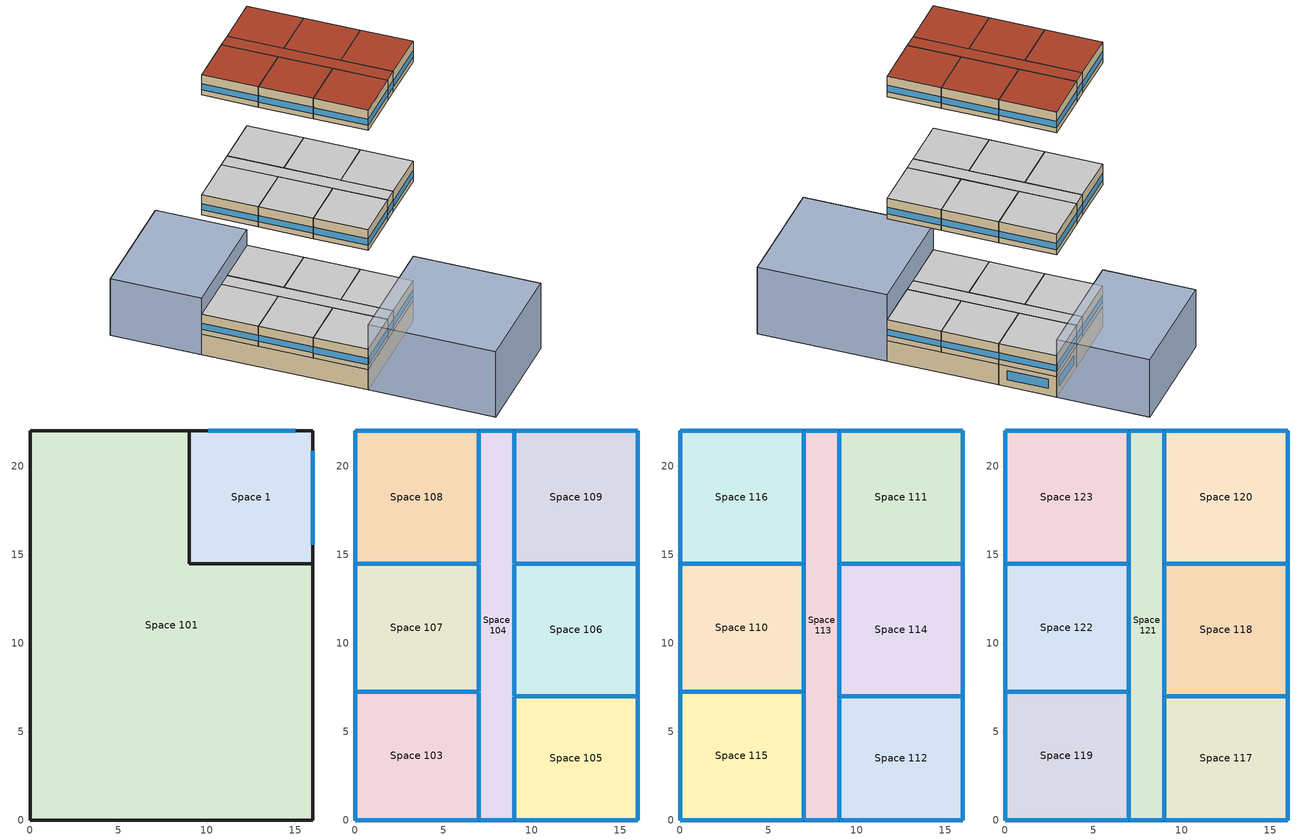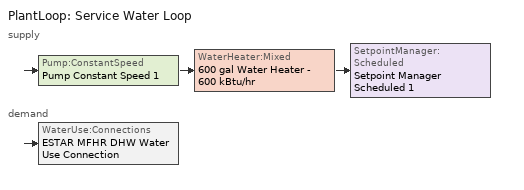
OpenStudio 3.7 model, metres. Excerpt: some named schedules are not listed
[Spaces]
Space 101
 floor ground: 9,22 9,14.5 16,14.5 16,0 0,0 0,22 z0
 wall outside: 16,0 16,14.5 9,14.5 9,22 0,22 0,0 16,0 z0:3.05
 roof outside: 16,0 16,14.5 9,14.5 9,22 0,22 0,0 z3.05
Space 1
 floor ground: 16,22 16,14.5 9,14.5 9,22 z0
 wall outside: 16,22 9,22 9,14.5 16,14.5 16,22 z0:3.05
 window: 16,15.57 16,20.89 z1.02:2.37; 15.01,22 10.09,22 z1.02:2.33
 roof outside: 16,14.5 16,22 9,22 9,14.5 z3.05
Space 103
 floor ground: 7,7.25 7,0 0,0 0,7.25 z3.05
 wall outside: 0,7.25 0,0 7,0 z3.05:6.1
 wall to Space 104: 7,0 7,7.25 z3.05:6.1
 wall to Space 107: 7,7.25 0,7.25 z3.05:6.1
 window inside: 7,0.03 7,7.22 / 6.97,7.25 0.03,7.25 z3.81:4.73
 window: 0.03,0 6.97,0 / 0,7.22 0,0.03 z3.81:4.73
 ceiling adiabatic: 7,0 7,7.25 0,7.25 0,0 z6.1
Space 104
 floor ground: 9,22 9,0 7,0 7,22 z3.05
 wall outside: 9,22 7,22 / 7,0 9,0 z3.05:6.1
 wall to Space 109: 9,14.5 9,22 z3.05:6.1
 wall to Space 106: 9,7 9,14.5 z3.05:6.1
 wall to Space 105: 9,0 9,7 z3.05:6.1
 wall to Space 107: 7,14.5 7,7.25 z3.05:6.1
 wall to Space 108: 7,22 7,14.5 z3.05:6.1
 window inside: 7,21.97 7,14.53 / 9,14.53 9,21.97 / 9,7.03 9,14.47 / 9,0.03 9,6.97 / 7,14.47 7,7.28 z3.81:4.73
 window: 8.97,22 7.03,22 / 7.03,0 8.97,0 z3.81:4.75
 ceiling adiabatic: 9,0 9,22 7,22 7,0 z6.1
Space 105
 floor ground: 9,7 16,7 16,0 9,0 z3.05
 wall outside: 9,0 16,0 16,7 z3.05:6.1
 wall to Space 106: 16,7 9,7 z3.05:6.1
 window: 16,0.03 16,6.97 / 9.03,0 15.97,0 z3.81:4.73
 window inside: 15.97,7 9.03,7 z3.81:4.73
 ceiling adiabatic: 16,0 16,7 9,7 9,0 z6.1
Space 106
 floor ground: 16,14.5 16,7 9,7 9,14.5 z3.05
 wall outside: 16,7 16,14.5 z3.05:6.1
 wall to Space 109: 16,14.5 9,14.5 z3.05:6.1
 window: 16,7.03 16,14.47 z3.81:4.73
 window inside: 15.97,14.5 9.03,14.5 z3.81:4.73
 ceiling adiabatic: 16,7 16,14.5 9,14.5 9,7 z6.1
Space 107
 floor ground: 7,14.5 7,7.25 0,7.25 0,14.5 z3.05
 wall outside: 0,14.5 0,7.25 z3.05:6.1
 wall to Space 108: 7,14.5 0,14.5 z3.05:6.1
 window: 0,14.47 0,7.28 z3.81:4.73
 window inside: 6.97,14.5 0.03,14.5 z3.81:4.73
 ceiling adiabatic: 7,7.25 7,14.5 0,14.5 0,7.25 z6.1
Space 108
 floor ground: 7,22 7,14.5 0,14.5 0,22 z3.05
 wall outside: 7,22 0,22 0,14.5 z3.05:6.1
 window: 0,21.97 0,14.53 / 6.97,22 0.03,22 z3.81:4.73
 ceiling adiabatic: 7,14.5 7,22 0,22 0,14.5 z6.1
Space 109
 floor ground: 16,22 16,14.5 9,14.5 9,22 z3.05
 wall outside: 16,14.5 16,22 9,22 z3.05:6.1
 window: 16,14.53 16,21.97 / 15.97,22 9.03,22 z3.81:4.73
 ceiling adiabatic: 16,14.5 16,22 9,22 9,14.5 z6.1
Space 110
 floor adiabatic: 7,14.5 7,7.25 0,7.25 0,14.5 z21.05
 wall outside: 0,14.5 0,7.25 7,7.25 7,14.5 0,14.5 z21.05:24.1
 window: 0.03,7.25 6.97,7.25 / 7,7.28 7,14.47 / 0,14.47 0,7.28 / 6.97,14.5 0.03,14.5 z21.81:22.73
 ceiling adiabatic: 7,7.25 7,14.5 0,14.5 0,7.25 z24.1
Space 111
 floor adiabatic: 16,22 16,14.5 9,14.5 9,22 z21.05
 wall outside: 9,22 9,14.5 16,14.5 16,22 9,22 z21.05:24.1
 window: 16,14.53 16,21.97 / 9,21.97 9,14.53 / 15.97,22 9.03,22 / 9.03,14.5 15.97,14.5 z21.81:22.73
 ceiling adiabatic: 16,14.5 16,22 9,22 9,14.5 z24.1
Space 112
 floor adiabatic: 9,7 16,7 16,0 9,0 z21.05
 wall outside: 16,0 16,7 9,7 9,0 16,0 z21.05:24.1
 window: 16,0.03 16,6.97 / 15.97,7 9.03,7 / 9.03,0 15.97,0 / 9,6.97 9,0.03 z21.81:22.73
 ceiling adiabatic: 16,0 16,7 9,7 9,0 z24.1
Space 113
 floor adiabatic: 9,22 9,0 7,0 7,22 z21.05
 wall outside: 9,22 7,22 7,14.5 7,7.25 7,0 9,0 9,7 9,14.5 9,22 z21.05:24.1
 window: 7,21.97 7,14.53 / 9,14.53 9,21.97 / 9,7.03 9,14.47 / 9,0.03 9,6.97 / 7,7.22 7,0.03 / 7,14.47 7,7.28 z21.81:22.73; 8.97,22 7.03,22 / 7.03,0 8.97,0 z21.81:22.75
 ceiling adiabatic: 9,0 9,22 7,22 7,0 z24.1
Space 114
 floor adiabatic: 16,14.5 16,7 9,7 9,14.5 z21.05
 wall outside: 16,7 16,14.5 9,14.5 9,7 16,7 z21.05:24.1
 window: 9,14.47 9,7.03 / 16,7.03 16,14.47 / 9.03,7 15.97,7 / 15.97,14.5 9.03,14.5 z21.81:22.73
 ceiling adiabatic: 16,7 16,14.5 9,14.5 9,7 z24.1
Space 115
 floor adiabatic: 7,7.25 7,0 0,0 0,7.25 z21.05
 wall outside: 7,0 7,7.25 0,7.25 0,0 7,0 z21.05:24.1
 window: 7,0.03 7,7.22 / 0.03,0 6.97,0 / 0,7.22 0,0.03 / 6.97,7.25 0.03,7.25 z21.81:22.73
 ceiling adiabatic: 7,0 7,7.25 0,7.25 0,0 z24.1
Space 116
 floor adiabatic: 7,22 7,14.5 0,14.5 0,22 z21.05
 wall outside: 0,22 0,14.5 7,14.5 7,22 0,22 z21.05:24.1
 window: 0,21.97 0,14.53 / 6.97,22 0.03,22 / 0.03,14.5 6.97,14.5 / 7,14.53 7,21.97 z21.81:22.73
 ceiling adiabatic: 7,14.5 7,22 0,22 0,14.5 z24.1
Space 117
 floor adiabatic: 16,7 16,0 9,0 9,7 z39.1
 wall outside: 16,0 16,7 9,7 9,0 16,0 z39.1:42.14
 window: 16,0.03 16,6.97 / 15.97,7 9.03,7 / 9.03,0 15.97,0 / 9,6.97 9,0.03 z39.86:40.78
 roof outside: 16,0 16,7 9,7 9,0 z42.14
Space 118
 floor adiabatic: 16,14.5 16,7 9,7 9,14.5 z39.1
 wall outside: 16,7 16,14.5 9,14.5 9,7 16,7 z39.1:42.14
 window: 9,14.47 9,7.03 / 16,7.03 16,14.47 / 9.03,7 15.97,7 / 15.97,14.5 9.03,14.5 z39.86:40.78
 roof outside: 16,7 16,14.5 9,14.5 9,7 z42.14
Space 119
 floor adiabatic: 7,7.25 7,0 0,0 0,7.25 z39.1
 wall outside: 7,0 7,7.25 0,7.25 0,0 7,0 z39.1:42.14
 window: 7,0.03 7,7.22 / 0.03,0 6.97,0 / 0,7.22 0,0.03 / 6.97,7.25 0.03,7.25 z39.86:40.78
 roof outside: 7,0 7,7.25 0,7.25 0,0 z42.14
Space 120
 floor adiabatic: 16,22 16,14.5 9,14.5 9,22 z39.1
 wall outside: 9,22 9,14.5 16,14.5 16,22 9,22 z39.1:42.14
 window: 16,14.53 16,21.97 / 9,21.97 9,14.53 / 15.97,22 9.03,22 / 9.03,14.5 15.97,14.5 z39.86:40.78
 roof outside: 16,14.5 16,22 9,22 9,14.5 z42.14
Space 121
 floor adiabatic: 9,22 9,0 7,0 7,22 z39.1
 wall outside: 9,22 7,22 7,14.5 7,7.25 7,0 9,0 9,7 9,14.5 9,22 z39.1:42.14
 window: 7,21.97 7,14.53 / 9,14.53 9,21.97 / 9,7.03 9,14.47 / 9,0.03 9,6.97 / 7,7.22 7,0.03 / 7,14.47 7,7.28 z39.86:40.78; 8.97,22 7.03,22 / 7.03,0 8.97,0 z39.86:40.79
 roof outside: 9,0 9,22 7,22 7,0 z42.14
Space 122
 floor adiabatic: 7,14.5 7,7.25 0,7.25 0,14.5 z39.1
 wall outside: 0,14.5 0,7.25 7,7.25 7,14.5 0,14.5 z39.1:42.14
 window: 0.03,7.25 6.97,7.25 / 7,7.28 7,14.47 / 0,14.47 0,7.28 / 6.97,14.5 0.03,14.5 z39.86:40.78
 roof outside: 7,7.25 7,14.5 0,14.5 0,7.25 z42.14
Space 123
 floor adiabatic: 7,22 7,14.5 0,14.5 0,22 z39.1
 wall outside: 0,22 0,14.5 7,14.5 7,22 0,22 z39.1:42.14
 window: 0,21.97 0,14.53 / 6.97,22 0.03,22 / 0.03,14.5 6.97,14.5 / 7,14.53 7,21.97 z39.86:40.78
 roof outside: 7,14.5 7,22 0,22 0,14.5 z42.14
shading: 16,0 0,0 / 0,0 0,-16.87 / 0,-16.87 16,-16.87 / 16,-16.87 16,0 z0:9.8; 16,22 16,34.1 / 16,34.1 0,34.1 / 0,34.1 0,22 / 0,22 16,22 z0:8.48; 16,0 16,-16.87 0,-16.87 0,0 z0; 16,-16.87 16,0 0,0 0,-16.87 z9.8; 16,34.1 16,22 0,22 0,34.1 z0; 16,22 16,34.1 0,34.1 0,22 z8.48
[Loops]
PlantLoop 'Service Water Loop'
 supply: Pump:ConstantSpeed 'Pump Constant Speed 1' > WaterHeater:Mixed '600 gal Water Heater - 600 kBtu/hr' > SetpointManager:Scheduled 'Setpoint Manager Scheduled 1'
 demand: WaterUse:Connections 'ESTAR MFHR DHW Water Use Connection'
[ClimateZones]
Climate Zone Institution Name 1=ASHRAE; Climate Zone Document Name 1=ANSI/ASHRAE Standard 169; Climate Zone Document Year 1=2006; Climate Zone Value 1=6A; Climate Zone Institution Name 2=CEC; Climate Zone Document Name 2=California Climate Zone Descriptions; Climate Zone Document Year 2=1995; Climate Zone Value 2=6
[Building]
Building 1
[Site]
Montreal Int'l: Latitude {deg}=45.47; Longitude {deg}=-73.75; Time Zone {hr}=-5; Elevation {m}=36
[SizingPeriod:DesignDay] Barometric Pressure {Pa}=100893; Rain Indicator=No; Snow Indicator=No; Day of Month=21; Daylight Saving Time Indicator=No; Dry-Bulb Temperature Range Modifier Type=DefaultMultipliers
Name | Maximum Dry-Bulb Temperature {C} | Daily Dry-Bulb Temperature Range {deltaC} | Wind Speed {m/s} | Wind Direction {deg} | Sky Clearness | Month | Day Type | Humidity Condition Type | Wetbulb or DewPoint at Maximum Dry-Bulb {C} | Solar Model Indicator | ASHRAE Clear Sky Optical Depth for Beam Irradiance | ASHRAE Clear Sky Optical Depth for Diffuse Irradiance
Montreal Int'l Ann Htg 99.6% Condns DB | -23.7 | 0 | 3.9 | 260 | 0 | 1 | WinterDesignDay | Wetbulb | -23.7 | ASHRAEClearSky
Montreal Int'l Ann Hum_n 99.6% Condns DP=>MCDB | -23 | 0 | 3.9 | 260 | 0 | 1 | WinterDesignDay | Dewpoint | -30.5 | ASHRAEClearSky
Montreal Int'l Ann Htg Wind 99.6% Condns WS=>MCDB | -5.3 | 0 | 12.9 | 260 | 0 | 1 | WinterDesignDay | Wetbulb | -5.3 | ASHRAEClearSky
Montreal Int'l Ann Clg .4% Condns DB=>MWB | 30 | 9.3 | 4.9 | 220 |  | 7 | SummerDesignDay | Wetbulb | 22.1 | ASHRAETau | 0.465 | 1.966
[Material] Thermal Absorptance=0.9
Name | Roughness | Thickness {m} | Conductivity {W/m-K} | Density {kg/m3} | Specific Heat {J/kg-K} | Solar Absorptance | Visible Absorptance
G05 25mm wood 1 | MediumSmooth | 0.0254 | 0.15 | 608 | 1630 | 0.5 | 0.5
4 in. Normalweight Concrete Floor 2 | MediumRough | 0.1016 | 2.31 | 2322 | 832 | 0.7 | 0.7
Generic Brick | MediumRough | 0.1 | 0.9 | 1920 | 790 | 0.65 | 0.65
Generic LW Concrete | MediumRough | 0.1 | 0.53 | 1280 | 840 | 0.8 | 0.8
Generic Wall Air Gap | Smooth | 0.1 | 0.667 | 1.28 | 1000 | 0.7 | 0.7
Generic Gypsum Board | MediumSmooth | 0.0127 | 0.16 | 800 | 1090 | 0.5 | 0.5
Roof Membrane 1 | VeryRough | 0.0095 | 0.16 | 1121.29 | 1460 | 0.7 | 0.7
Metal Roof Surface 2; F08 Metal surface 1 | Smooth | 0.0008 | 45.28 | 7824 | 500 | 0.7 | 0.7
100mm Normalweight concrete floor | MediumRough | 0.1016 | 2.31045 | 2322 | 832.557 | 0.7 | 0.7
G01 13mm gypsum board | Smooth | 0.0127 | 0.160031 | 800.001 | 1090.73 | 0.7 | 0.5
Generic HW Concrete | MediumRough | 0.2 | 1.95 | 2240 | 900 | 0.8 | 0.8
Generic Ceiling Air Gap | Smooth | 0.1 | 0.556 | 1.28 | 1000 | 0.7 | 0.7
Generic Acoustic Tile | MediumSmooth | 0.02 | 0.06 | 368 | 590 | 0.2 | 0.2
[Material:NoMass] Roughness=Smooth; Thermal Absorptance=0.9; Solar Absorptance=0.7
Name | Thermal Resistance {m2-K/W} | Visible Absorptance
Typical Carpet Pad 4; CP02 CARPET PAD 1 | 0.21648 | 0.8
Typical Insulation R1.76 GBC | 1.76 | 0.7
Typical Insulation R-1.2 Pre1980roof | 2.73841 | 0.7
Typical Insulation U=0.459 | 2.17 | 0.7
Typical Insulation R1.5 ground Pre1980 | 1.5 | 0.7
Typical Insulation R-2.17 1 | 0.381975 | 0.7
[DefaultConstructionSet]
Zone Pre1980 6A: Default Exterior Surface Constructions=Default Surface Constructions 1696; Default Interior Surface Constructions=Default Surface Constructions 1697; Default Ground Contact Surface Constructions=Default Surface Constructions 1698; Default Exterior SubSurface Constructions=Default Sub Surface Constructions 1122; Default Interior SubSurface Constructions=Default Sub Surface Constructions 1123; Interior Partition Construction=Typical Interior Partition 4; Adiabatic Surface Construction=Generic Interior Floor
[Construction]
Typical Interior Partition 4; Typical Interior Door 4: G05 25mm wood 1
Typical Insulated Exterior Mass Floor 1: 4 in. Normalweight Concrete Floor 2, Typical Carpet Pad 4
Generic Exterior Wall pre1980 6A: Generic Brick, Generic LW Concrete, Typical Insulation R1.76 GBC, Generic Wall Air Gap, Generic Gypsum Board
Typical IEAD Roof pre1980: Roof Membrane 1, Typical Insulation R-1.2 Pre1980roof, Metal Roof Surface 2
Typical Interior Floor: 100mm Normalweight concrete floor, CP02 CARPET PAD 1
Typical Interior Wall: G01 13mm gypsum board, G01 13mm gypsum board
Typical Interior Ceiling: CP02 CARPET PAD 1, 100mm Normalweight concrete floor
Generic Ground Slab 6A 19802010: Typical Insulation U=0.459, Generic HW Concrete
Generic Ground Slab 6A pre1980: Typical Insulation R1.5 ground Pre1980, Generic HW Concrete
Customized Fenestration: u=3.36: Fenestration U=3.32 0.66 1
Typical Insulated Metal Door 2: F08 Metal surface 1, Typical Insulation R-2.17 1
U 0.88 SHGC 0.16 Sgl Ref-A-L Clr 6mm 1: REF A CLEAR LO 6MM 1
Typical Overhead Door 1: Typical Insulation R-2.17 1
Typical Interior Window: Clear 3mm 1
Generic Interior Ceiling: Generic LW Concrete, Generic Ceiling Air Gap, Generic Acoustic Tile
Generic Interior Floor: Generic Acoustic Tile, Generic Ceiling Air Gap, Generic LW Concrete
[WindowMaterial:SimpleGlazingSystem]
Fenestration U=3.32 0.66 1: U-Factor {W/m2-K}=3.32; Solar Heat Gain Coefficient=0.66; Visible Transmittance=0.21
[WindowMaterial:Glazing] Optical Data Type=SpectralAverage; Infrared Transmittance at Normal Incidence=0; Front Side Infrared Hemispherical Emissivity=0.84; Conductivity {W/m-K}=0.9; Dirt Correction Factor for Solar and Visible Transmittance=1; Solar Diffusing=No
Name | Thickness {m} | Solar Transmittance at Normal Incidence | Front Side Solar Reflectance at Normal Incidence | Back Side Solar Reflectance at Normal Incidence | Visible Transmittance at Normal Incidence | Front Side Visible Reflectance at Normal Incidence | Back Side Visible Reflectance at Normal Incidence | Back Side Infrared Hemispherical Emissivity
REF A CLEAR LO 6MM 1 | 0.006 | 0.066 | 0.341 | 0.493 | 0.08 | 0.41 | 0.37 | 0.4
Clear 3mm 1 | 0.003 | 0.837 | 0.075 | 0.075 | 0.898 | 0.081 | 0.081 | 0.84
[DefaultSurfaceConstructions]
Name | Floor Construction | Wall Construction | Roof Ceiling Construction
Default Surface Constructions 1696 | Typical Insulated Exterior Mass Floor 1 | Generic Exterior Wall pre1980 6A | Typical IEAD Roof pre1980
Default Surface Constructions 1697 | Typical Interior Floor | Typical Interior Wall | Typical Interior Ceiling
Default Surface Constructions 1698 | Generic Ground Slab 6A 19802010 | Generic Ground Slab 6A pre1980 | Generic Interior Ceiling
[DefaultSubSurfaceConstructions]
Name | Fixed Window Construction | Operable Window Construction | Door Construction | Glass Door Construction | Overhead Door Construction | Tubular Daylight Dome Construction | Tubular Daylight Diffuser Construction
Default Sub Surface Constructions 1122 | Customized Fenestration: u=3.36 | Customized Fenestration: u=3.36 | Typical Insulated Metal Door 2 | U 0.88 SHGC 0.16 Sgl Ref-A-L Clr 6mm 1 | Typical Overhead Door 1 | Typical Interior Window | Typical Interior Window
Default Sub Surface Constructions 1123 | Typical Interior Window | Typical Interior Window | Typical Interior Door 4
[People:Definition]
MidriseApartment Apartment People Definition: Number of People Calculation Method=People/Area; People per Space Floor Area {person/m2}=0.0283091; Fraction Radiant=0.3
[ElectricEquipment:Definition]
MidriseApartment Apartment Elec Equip Definition: Design Level Calculation Method=Watts/Area; Watts per Space Floor Area {W/m2}=8.15; Fraction Latent=0; Fraction Radiant=0.5; Fraction Lost=0
[ThermostatSetpoint:DualSetpoint] Heating Setpoint Temperature Schedule=NECB-G-Thermostat Setpoint-Heating; Cooling Setpoint Temperature Schedule=NECB-G-Thermostat Setpoint-Cooling 1
Thermostat Setpoint Dual Setpoint 1; Thermostat Setpoint Dual Setpoint 2; Thermostat Setpoint Dual Setpoint 3; Thermostat Setpoint Dual Setpoint 4; Thermostat Setpoint Dual Setpoint 5; Thermostat Setpoint Dual Setpoint 6; Thermostat Setpoint Dual Setpoint 7; Thermostat Setpoint Dual Setpoint 8; Thermostat Setpoint Dual Setpoint 9; Thermostat Setpoint Dual Setpoint 10; Thermostat Setpoint Dual Setpoint 11; Thermostat Setpoint Dual Setpoint 12; Thermostat Setpoint Dual Setpoint 13; Thermostat Setpoint Dual Setpoint 14; Thermostat Setpoint Dual Setpoint 15; Thermostat Setpoint Dual Setpoint 16; Thermostat Setpoint Dual Setpoint 17; Thermostat Setpoint Dual Setpoint 18; Thermostat Setpoint Dual Setpoint 19; Thermostat Setpoint Dual Setpoint 20; Thermostat Setpoint Dual Setpoint 21; Thermostat Setpoint Dual Setpoint 22; Thermostat Setpoint Dual Setpoint 23; Thermostat Setpoint Dual Setpoint 24
[DesignSpecification:OutdoorAir]
MidriseApartment Apartment Ventilation: Outdoor Air Method=Sum; Outdoor Air Flow per Person {m3/s-person}=0.003
[BuildingStory] Nominal Floor to Floor Height {m}=3.048
Name | Nominal Z Coordinate {m}
Building Story 1 | 0
Building Story 2 | 3.048
Building Story Typical | 31
Building Story roof | 15
[Space]
Name | Space Type | Building Story | Thermal Zone
Space 101 | MURB lobby 1 | Building Story 1 | Thermal Zone 2
Space 103 | MURB small 1 | Building Story 2 | Thermal Zone 6
Space 104 | MURB lobby 2 | Building Story 2 | Thermal Zone 1
Space 105 | MURB small 1 | Building Story 2 | Thermal Zone 7
Space 106 | MURB small 1 | Building Story 2 | Thermal Zone 8
Space 107 | MURB small 1 | Building Story 2 | Thermal Zone 3
Space 108 | MURB small 1 | Building Story 2 | Thermal Zone 9
Space 109 | MURB small 1 | Building Story 2 | Thermal Zone 10
Space 110 | MURB small 1 | Building Story Typical | Thermal Zone 11
Space 111 | MURB small 1 | Building Story Typical | Thermal Zone 12
Space 112 | MURB small 1 | Building Story Typical | Thermal Zone 5
Space 113 | MURB small 1 | Building Story Typical | Thermal Zone 14
Space 114 | MURB small 1 | Building Story Typical | Thermal Zone 15
Space 115 | MURB small 1 | Building Story Typical | Thermal Zone 16
Space 116 | MURB lobby 3 | Building Story Typical | Thermal Zone 17
Space 117 | MURB small 1 | Building Story roof | Thermal Zone 18
Space 118 | MURB small 1 | Building Story roof | Thermal Zone 19
Space 119 | MURB small 1 | Building Story roof | Thermal Zone 20
Space 120 | MURB small 1 | Building Story roof | Thermal Zone 13
Space 121 | MURB lobby 4 | Building Story roof | Thermal Zone 21
Space 122 | MURB small 1 | Building Story roof | Thermal Zone 22
Space 123 | MURB small 1 | Building Story roof | Thermal Zone 23
Space 1 | MURB small | Building Story 1 | Thermal Zone 24
[ThermalZone] Use Ideal Air Loads=No
Name | Thermostat | Multiplier
Thermal Zone 1 | Thermostat Setpoint Dual Setpoint 1
Thermal Zone 2 | Thermostat Setpoint Dual Setpoint 10
Thermal Zone 3 | Thermostat Setpoint Dual Setpoint 13
Thermal Zone 4 | Thermostat Setpoint Dual Setpoint 11
Thermal Zone 5 | Thermostat Setpoint Dual Setpoint 24 | 10
Thermal Zone 6 | Thermostat Setpoint Dual Setpoint 8
Thermal Zone 7 | Thermostat Setpoint Dual Setpoint 12
Thermal Zone 8 | Thermostat Setpoint Dual Setpoint 16
Thermal Zone 9 | Thermostat Setpoint Dual Setpoint 6
Thermal Zone 10 | Thermostat Setpoint Dual Setpoint 3
Thermal Zone 11 | Thermostat Setpoint Dual Setpoint 14 | 10
Thermal Zone 12 | Thermostat Setpoint Dual Setpoint 15 | 10
Thermal Zone 13 | Thermostat Setpoint Dual Setpoint 5 | 1
Thermal Zone 14 | Thermostat Setpoint Dual Setpoint 22 | 10
Thermal Zone 15 | Thermostat Setpoint Dual Setpoint 4 | 10
Thermal Zone 16 | Thermostat Setpoint Dual Setpoint 20 | 10
Thermal Zone 17 | Thermostat Setpoint Dual Setpoint 17 | 10
Thermal Zone 18 | Thermostat Setpoint Dual Setpoint 7
Thermal Zone 19 | Thermostat Setpoint Dual Setpoint 23
Thermal Zone 20 | Thermostat Setpoint Dual Setpoint 21
Thermal Zone 21 | Thermostat Setpoint Dual Setpoint 9
Thermal Zone 22 | Thermostat Setpoint Dual Setpoint 18
Thermal Zone 23 | Thermostat Setpoint Dual Setpoint 19
Thermal Zone 24 | Thermostat Setpoint Dual Setpoint 2
[Sizing:Zone] Zone Cooling Design Supply Air Temperature Input Method=SupplyAirTemperature; Zone Cooling Design Supply Air Temperature {C}=14; Zone Cooling Design Supply Air Temperature Difference {deltaC}=11.11; Zone Heating Design Supply Air Temperature Input Method=SupplyAirTemperature; Zone Heating Design Supply Air Temperature {C}=40; Zone Heating Design Supply Air Temperature Difference {deltaC}=11.11; Zone Cooling Design Supply Air Humidity Ratio {kg-H2O/kg-air}=0.0085; Zone Heating Design Supply Air Humidity Ratio {kg-H2O/kg-air}=0.008; Cooling Design Air Flow Method=DesignDay; Heating Design Air Flow Method=DesignDay; Account for Dedicated Outdoor Air System=No; Dedicated Outdoor Air System Control Strategy=NeutralSupplyAir; Dedicated Outdoor Air Low Setpoint Temperature for Design {C}=autosize; Dedicated Outdoor Air High Setpoint Temperature for Design {C}=autosize; Zone Load Sizing Method=Sensible Load Only No Latent Load; Zone Latent Cooling Design Supply Air Humidity Ratio Input Method=HumidityRatioDifference; Zone Cooling Design Supply Air Humidity Ratio Difference {kgWater/kgDryAir}=0.005; Zone Latent Heating Design Supply Air Humidity Ratio Input Method=HumidityRatioDifference; Zone Humidification Design Supply Air Humidity Ratio Difference {kgWater/kgDryAir}=0.005
Thermal Zone 1; Thermal Zone 2; Thermal Zone 3; Thermal Zone 4; Thermal Zone 5; Thermal Zone 6; Thermal Zone 7; Thermal Zone 8; Thermal Zone 9; Thermal Zone 10; Thermal Zone 11; Thermal Zone 12; Thermal Zone 13; Thermal Zone 14; Thermal Zone 15; Thermal Zone 16; Thermal Zone 17; Thermal Zone 18; Thermal Zone 19; Thermal Zone 20; Thermal Zone 21; Thermal Zone 22; Thermal Zone 23; Thermal Zone 24
[Zone equipment]
Thermal Zone 1: Elec Baseboard, PTHP
Thermal Zone 2: Elec Baseboard 5, PTHP 9
Thermal Zone 3: Elec Baseboard 2, PTHP 12
Thermal Zone 4: Elec Baseboard 3
Thermal Zone 5: Elec Baseboard 4, PTHP 23
Thermal Zone 6: Elec Baseboard 6, PTHP 7
Thermal Zone 7: Elec Baseboard 7, PTHP 11
Thermal Zone 8: Elec Baseboard 1, PTHP 15
Thermal Zone 9: Elec Baseboard 22, PTHP 5
Thermal Zone 10: Elec Baseboard 21, PTHP 1
Thermal Zone 11: Elec Baseboard 8, PTHP 13
Thermal Zone 12: Elec Baseboard 18, PTHP 14
Thermal Zone 13: Elec Baseboard 17, PTHP 4
Thermal Zone 14: Elec Baseboard 20, PTHP 21
Thermal Zone 15: Elec Baseboard 10, PTHP 3
Thermal Zone 16: Elec Baseboard 19, PTHP 19
Thermal Zone 17: Elec Baseboard 15, PTHP 16
Thermal Zone 18: Elec Baseboard 9, PTHP 6
Thermal Zone 19: Elec Baseboard 11, PTHP 22
Thermal Zone 20: Elec Baseboard 12, PTHP 20
Thermal Zone 21: Elec Baseboard 16, PTHP 8
Thermal Zone 22: Elec Baseboard 13, PTHP 17
Thermal Zone 23: Elec Baseboard 14, PTHP 18
Thermal Zone 24: Elec Baseboard 23, PTHP 2
[DefaultScheduleSet]
Name | Number of People Schedule | People Activity Level Schedule | Electric Equipment Schedule | Hot Water Equipment Schedule | Infiltration Schedule | Lighting Schedule
MidriseApartment Apartment Schedule Set 2 | MidriseApartment Apartment Occ 2 | MidriseApartment Activity 2 | MURB Appliances and lighting | MURB hot water equipment schedule | MidriseApartment Infil 3
MidriseApartment Apartment Schedule Set 3 | MidriseApartment Apartment Occ 3 | MidriseApartment Activity 3 | MURB Appliances and lighting | MURB hot water equipment schedule | MidriseApartment Infil 5
MidriseApartment Corridor Schedule Set 2 |  |  | ApartmentMidRise BLDG_ELEVATORS Pre2004 |  | MidriseApartment Infil 6 | MidriseApartment Corridor Light 3
MidriseApartment Corridor Schedule Set 3 |  |  | ApartmentMidRise BLDG_ELEVATORS Pre2004 |  | MidriseApartment Infil 7 | MidriseApartment Corridor Light 4
MidriseApartment Corridor Schedule Set 4 |  |  | ApartmentMidRise BLDG_ELEVATORS Pre2004 |  | MidriseApartment Infil 8 | MidriseApartment Corridor Light 5
MidriseApartment Corridor Schedule Set 5 |  |  | ApartmentMidRise BLDG_ELEVATORS Pre2004 |  | MidriseApartment Infil 9 | MidriseApartment Corridor Light 6
[SpaceType] Default Construction Set=Zone Pre1980 6A; Design Specification Outdoor Air Object=MidriseApartment Apartment Ventilation
Name | Default Schedule Set
MURB small | MidriseApartment Apartment Schedule Set 2
MURB small 1 | MidriseApartment Apartment Schedule Set 3
MURB lobby 1 | MidriseApartment Corridor Schedule Set 2
MURB lobby 2 | MidriseApartment Corridor Schedule Set 3
MURB lobby 3 | MidriseApartment Corridor Schedule Set 4
MURB lobby 4 | MidriseApartment Corridor Schedule Set 5
[People] People Definition=MidriseApartment Apartment People Definition; Multiplier=1
Name | Space or SpaceType
People 2 | MURB small
People 3 | MURB small 1
[ElectricEquipment] Electric Equipment Definition=MidriseApartment Apartment Elec Equip Definition
Name | Space or SpaceType
Electric Equipment 2 | MURB small
Electric Equipment 3 | MURB small 1
[ZoneHVAC:Baseboard:Convective:Electric] Availability Schedule=Always On Discrete hvac_library; Nominal Capacity {W}=autosize; Efficiency=1
Elec Baseboard; Elec Baseboard 1; Elec Baseboard 2; Elec Baseboard 3; Elec Baseboard 4; Elec Baseboard 5; Elec Baseboard 6; Elec Baseboard 7; Elec Baseboard 8; Elec Baseboard 9; Elec Baseboard 10; Elec Baseboard 11; Elec Baseboard 12; Elec Baseboard 13; Elec Baseboard 14; Elec Baseboard 15; Elec Baseboard 16; Elec Baseboard 17; Elec Baseboard 18; Elec Baseboard 19; Elec Baseboard 20; Elec Baseboard 21; Elec Baseboard 22; Elec Baseboard 23
[PlantLoop]
Service Water Loop: Glycol Concentration=0; Maximum Loop Temperature {C}=60; Minimum Loop Temperature {C}=10; Plant Loop Volume {m3}=Autocalculate; Load Distribution Scheme=Optimal
[Sizing:Plant]
Service Water Loop: Loop Type=Heating; Design Loop Exit Temperature {C}=60; Loop Design Temperature Difference {deltaC}=5; Sizing Option=NonCoincident; Zone Timesteps in Averaging Window=1; Coincident Sizing Factor Mode=None
[SetpointManager:Scheduled]
Setpoint Manager Scheduled 1: Control Variable=Temperature; Schedule=SHW_Temperature_140F
[Pump:ConstantSpeed]
Pump Constant Speed 1: Rated Flow Rate {m3/s}=autosize; Rated Pump Head {Pa}=29891; Rated Power Consumption {W}=autosize; Motor Efficiency=0.9; Fraction of Motor Inefficiencies to Fluid Stream=0; Pump Control Type=Intermittent; Design Power Sizing Method=PowerPerFlowPerPressure; Design Electric Power per Unit Flow Rate {W/(m3/s)}=348701.1; Design Shaft Power per Unit Flow Rate per Unit Head {W-s/m3-Pa}=1.28205
[WaterHeater:Mixed]
600 gal Water Heater - 600 kBtu/hr: Tank Volume {m3}=2.27125; Setpoint Temperature Schedule=SHW_Temperature_140F; Deadband Temperature Difference {deltaC}=5; Maximum Temperature Limit {C}=82.22222; Heater Control Type=Cycle; Heater Maximum Capacity {W}=175842; Heater Fuel Type=NaturalGas; Heater Thermal Efficiency=0.801543; Off Cycle Parasitic Fuel Consumption Rate {W}=2562; Off Cycle Parasitic Fuel Type=NaturalGas; Off Cycle Parasitic Heat Fraction to Tank=0.8; On Cycle Parasitic Fuel Consumption Rate {W}=2562; On Cycle Parasitic Fuel Type=NaturalGas; Ambient Temperature Indicator=Schedule; Ambient Temperature Schedule=Water Heater Ambient Temp Schedule - 70F; Off Cycle Loss Coefficient to Ambient Temperature {W/K}=6; On Cycle Loss Coefficient to Ambient Temperature {W/K}=6; Use Side Effectiveness=1; Source Side Effectiveness=1; Use Side Design Flow Rate {m3/s}=autosize; Source Side Design Flow Rate {m3/s}=autosize; Indirect Water Heating Recovery Time {hr}=1.5; Source Side Flow Control Mode=IndirectHeatPrimarySetpoint
[WaterHeater:Sizing]
600 gal Water Heater - 600 kBtu/hr: Design Mode=PeakDraw; Time Storage Can Meet Peak Draw {hr}=0.538503; Time for Tank Recovery {hr}=0; Nominal Tank Volume for Autosizing Plant Connections {m3}=1
[WaterUse:Equipment:Definition]
Whole Building Water Equipment Definition - 100 units 200 occupants: Peak Flow Rate {m3/s}=0.00018; Target Temperature Schedule=SHW_Temperature_140F; Sensible Fraction Schedule=Fraction Sensible - 0.2; Latent Fraction Schedule=Fraction Sensible - 0.05
[WaterUse:Equipment]
ESTAR MFHR Whole Building Water Use Equipment: Water Use Equipment Definition=Whole Building Water Equipment Definition - 100 units 200 occupants; Flow Rate Fraction Schedule=ESTAR MFHR DHW Fraction Schedule
[WaterUse:Connections]
ESTAR MFHR DHW Water Use Connection: Hot Water Supply Temperature Schedule=MURB hot water equipment schedule; Cold Water Supply Temperature Schedule=Cold water temperature; Drain Water Heat Exchanger Type=None; Drain Water Heat Exchanger Destination=Plant; Water Use Equipment Name 1=ESTAR MFHR Whole Building Water Use Equipment
[ZoneHVAC:PackagedTerminalHeatPump] Availability Schedule=Always On Discrete hvac_library; Supply Air Flow Rate During Cooling Operation {m3/s}=Autosize; Supply Air Flow Rate During Heating Operation {m3/s}=2.22045e-16; Supply Air Flow Rate When No Cooling or Heating is Needed {m3/s}=Autosize; Outdoor Air Flow Rate During Cooling Operation {m3/s}=Autosize; Outdoor Air Flow Rate During Heating Operation {m3/s}=Autosize; Outdoor Air Flow Rate When No Cooling or Heating is Needed {m3/s}=Autosize; Maximum Supply Air Temperature from Supplemental Heater {C}=Autosize; Supply Air Fan Operating Mode Schedule=Always On Discrete hvac_library
Name | Supply Air Fan | Heating Coil | Cooling Coil | Supplemental Heating Coil
PTHP | PTHP CV Fan | PTHP 1 Spd DX Htg Coil | PTHP 1 Spd DX Clg Coil | PTHP Elec Htg Backup Coil
PTHP 1 | PTHP CV Fan 1 | PTHP 1 Spd DX Htg Coil 1 | PTHP 1 Spd DX Clg Coil 1 | PTHP Elec Htg Backup Coil 1
PTHP 2 | PTHP CV Fan 2 | PTHP 1 Spd DX Htg Coil 2 | PTHP 1 Spd DX Clg Coil 2 | PTHP Elec Htg Backup Coil 2
PTHP 3 | PTHP CV Fan 3 | PTHP 1 Spd DX Htg Coil 3 | PTHP 1 Spd DX Clg Coil 3 | PTHP Elec Htg Backup Coil 3
PTHP 4 | PTHP CV Fan 4 | PTHP 1 Spd DX Htg Coil 4 | PTHP 1 Spd DX Clg Coil 4 | PTHP Elec Htg Backup Coil 4
PTHP 5 | PTHP CV Fan 5 | PTHP 1 Spd DX Htg Coil 5 | PTHP 1 Spd DX Clg Coil 5 | PTHP Elec Htg Backup Coil 5
PTHP 6 | PTHP CV Fan 6 | PTHP 1 Spd DX Htg Coil 6 | PTHP 1 Spd DX Clg Coil 6 | PTHP Elec Htg Backup Coil 6
PTHP 7 | PTHP CV Fan 7 | PTHP 1 Spd DX Htg Coil 7 | PTHP 1 Spd DX Clg Coil 7 | PTHP Elec Htg Backup Coil 7
PTHP 8 | PTHP CV Fan 8 | PTHP 1 Spd DX Htg Coil 8 | PTHP 1 Spd DX Clg Coil 8 | PTHP Elec Htg Backup Coil 8
PTHP 9 | PTHP CV Fan 9 | PTHP 1 Spd DX Htg Coil 9 | PTHP 1 Spd DX Clg Coil 9 | PTHP Elec Htg Backup Coil 9
PTHP 11 | PTHP CV Fan 11 | PTHP 1 Spd DX Htg Coil 11 | PTHP 1 Spd DX Clg Coil 11 | PTHP Elec Htg Backup Coil 11
PTHP 12 | PTHP CV Fan 12 | PTHP 1 Spd DX Htg Coil 12 | PTHP 1 Spd DX Clg Coil 12 | PTHP Elec Htg Backup Coil 12
PTHP 13 | PTHP CV Fan 13 | PTHP 1 Spd DX Htg Coil 13 | PTHP 1 Spd DX Clg Coil 13 | PTHP Elec Htg Backup Coil 13
PTHP 14 | PTHP CV Fan 14 | PTHP 1 Spd DX Htg Coil 14 | PTHP 1 Spd DX Clg Coil 14 | PTHP Elec Htg Backup Coil 14
PTHP 15 | PTHP CV Fan 15 | PTHP 1 Spd DX Htg Coil 15 | PTHP 1 Spd DX Clg Coil 15 | PTHP Elec Htg Backup Coil 15
PTHP 16 | PTHP CV Fan 16 | PTHP 1 Spd DX Htg Coil 16 | PTHP 1 Spd DX Clg Coil 16 | PTHP Elec Htg Backup Coil 16
PTHP 17 | PTHP CV Fan 17 | PTHP 1 Spd DX Htg Coil 17 | PTHP 1 Spd DX Clg Coil 17 | PTHP Elec Htg Backup Coil 17
PTHP 18 | PTHP CV Fan 18 | PTHP 1 Spd DX Htg Coil 18 | PTHP 1 Spd DX Clg Coil 18 | PTHP Elec Htg Backup Coil 18
PTHP 19 | PTHP CV Fan 19 | PTHP 1 Spd DX Htg Coil 19 | PTHP 1 Spd DX Clg Coil 19 | PTHP Elec Htg Backup Coil 19
PTHP 20 | PTHP CV Fan 20 | PTHP 1 Spd DX Htg Coil 20 | PTHP 1 Spd DX Clg Coil 20 | PTHP Elec Htg Backup Coil 20
PTHP 21 | PTHP CV Fan 21 | PTHP 1 Spd DX Htg Coil 21 | PTHP 1 Spd DX Clg Coil 21 | PTHP Elec Htg Backup Coil 21
PTHP 22 | PTHP CV Fan 22 | PTHP 1 Spd DX Htg Coil 22 | PTHP 1 Spd DX Clg Coil 22 | PTHP Elec Htg Backup Coil 22
PTHP 23 | PTHP CV Fan 23 | PTHP 1 Spd DX Htg Coil 23 | PTHP 1 Spd DX Clg Coil 23 | PTHP Elec Htg Backup Coil 23
[Fan:ConstantVolume] Availability Schedule=Always On Discrete hvac_library; Maximum Flow Rate {m3/s}=AutoSize
PTHP CV Fan; PTHP CV Fan 1; PTHP CV Fan 2; PTHP CV Fan 3; PTHP CV Fan 4; PTHP CV Fan 5; PTHP CV Fan 6; PTHP CV Fan 7; PTHP CV Fan 8; PTHP CV Fan 9; PTHP CV Fan 11; PTHP CV Fan 12; PTHP CV Fan 13; PTHP CV Fan 14; PTHP CV Fan 15; PTHP CV Fan 16; PTHP CV Fan 17; PTHP CV Fan 18; PTHP CV Fan 19; PTHP CV Fan 20; PTHP CV Fan 21; PTHP CV Fan 22; PTHP CV Fan 23
[Coil:Heating:DX:SingleSpeed] Availability Schedule=Always On Discrete hvac_library; Rated Total Heating Capacity {W}=2.22045e-16; Rated COP {W/W}=5; Rated Air Flow Rate {m3/s}=Autosize; Rated Supply Fan Power Per Volume Flow Rate 2017 {W/(m3/s)}=773.3; Rated Supply Fan Power Per Volume Flow Rate 2023 {W/(m3/s)}=934.4; Total Heating Capacity Function of Temperature Curve=OS:Curve:Biquadratic 11; Total Heating Capacity Function of Flow Fraction Curve=OS:Curve:Quadratic 14; Energy Input Ratio Function of Temperature Curve=OS:Curve:Biquadratic 12; Energy Input Ratio Function of Flow Fraction Curve=OS:Curve:Quadratic 15; Part Load Fraction Correlation Curve=OS:Curve:Quadratic 16; Defrost Strategy=Resistive; Defrost Control=Timed; Defrost Time Period Fraction=0.166667; Resistive Defrost Heater Capacity {W}=2000
PTHP 1 Spd DX Htg Coil; PTHP 1 Spd DX Htg Coil 1; PTHP 1 Spd DX Htg Coil 2; PTHP 1 Spd DX Htg Coil 3; PTHP 1 Spd DX Htg Coil 4; PTHP 1 Spd DX Htg Coil 5; PTHP 1 Spd DX Htg Coil 6; PTHP 1 Spd DX Htg Coil 7; PTHP 1 Spd DX Htg Coil 8; PTHP 1 Spd DX Htg Coil 9; PTHP 1 Spd DX Htg Coil 11; PTHP 1 Spd DX Htg Coil 12; PTHP 1 Spd DX Htg Coil 13; PTHP 1 Spd DX Htg Coil 14; PTHP 1 Spd DX Htg Coil 15; PTHP 1 Spd DX Htg Coil 16; PTHP 1 Spd DX Htg Coil 17; PTHP 1 Spd DX Htg Coil 18; PTHP 1 Spd DX Htg Coil 19; PTHP 1 Spd DX Htg Coil 20; PTHP 1 Spd DX Htg Coil 21; PTHP 1 Spd DX Htg Coil 22; PTHP 1 Spd DX Htg Coil 23
[Coil:Cooling:DX:SingleSpeed] Availability Schedule=Always On Discrete hvac_library; Rated Total Cooling Capacity {W}=Autosize; Rated Sensible Heat Ratio=Autosize; Rated COP {W/W}=3; Rated Air Flow Rate {m3/s}=Autosize; Rated Evaporator Fan Power Per Volume Flow Rate 2017 {W/(m3/s)}=773.3; Rated Evaporator Fan Power Per Volume Flow Rate 2023 {W/(m3/s)}=934.4; Total Cooling Capacity Function of Temperature Curve=OS:Curve:Biquadratic 9; Total Cooling Capacity Function of Flow Fraction Curve=OS:Curve:Quadratic 11; Energy Input Ratio Function of Temperature Curve=OS:Curve:Biquadratic 10; Energy Input Ratio Function of Flow Fraction Curve=OS:Curve:Quadratic 12; Part Load Fraction Correlation Curve=OS:Curve:Quadratic 13; Minimum Outdoor Dry-Bulb Temperature for Compressor Operation {C}=-25; Nominal Time for Condensate Removal to Begin {s}=0; Ratio of Initial Moisture Evaporation Rate and Steady State Latent Capacity=0; Maximum Cycling Rate {cycles/hr}=0; Latent Capacity Time Constant {s}=0; Condenser Type=AirCooled; Evaporative Condenser Effectiveness=0; Evaporative Condenser Air Flow Rate {m3/s}=Autosize; Evaporative Condenser Pump Rated Power Consumption {W}=Autosize; Crankcase Heater Capacity {W}=0; Maximum Outdoor Dry-Bulb Temperature for Crankcase Heater Operation {C}=0; Basin Heater Capacity {W/K}=0; Basin Heater Setpoint Temperature {C}=10
PTHP 1 Spd DX Clg Coil; PTHP 1 Spd DX Clg Coil 1; PTHP 1 Spd DX Clg Coil 2; PTHP 1 Spd DX Clg Coil 3; PTHP 1 Spd DX Clg Coil 4; PTHP 1 Spd DX Clg Coil 5; PTHP 1 Spd DX Clg Coil 6; PTHP 1 Spd DX Clg Coil 7; PTHP 1 Spd DX Clg Coil 8; PTHP 1 Spd DX Clg Coil 9; PTHP 1 Spd DX Clg Coil 11; PTHP 1 Spd DX Clg Coil 12; PTHP 1 Spd DX Clg Coil 13; PTHP 1 Spd DX Clg Coil 14; PTHP 1 Spd DX Clg Coil 15; PTHP 1 Spd DX Clg Coil 16; PTHP 1 Spd DX Clg Coil 17; PTHP 1 Spd DX Clg Coil 18; PTHP 1 Spd DX Clg Coil 19; PTHP 1 Spd DX Clg Coil 20; PTHP 1 Spd DX Clg Coil 21; PTHP 1 Spd DX Clg Coil 22; PTHP 1 Spd DX Clg Coil 23
[Coil:Heating:Electric] Availability Schedule=Always On Discrete hvac_library
PTHP Elec Htg Backup Coil; PTHP Elec Htg Backup Coil 1; PTHP Elec Htg Backup Coil 2; PTHP Elec Htg Backup Coil 3; PTHP Elec Htg Backup Coil 4; PTHP Elec Htg Backup Coil 5; PTHP Elec Htg Backup Coil 6; PTHP Elec Htg Backup Coil 7; PTHP Elec Htg Backup Coil 8; PTHP Elec Htg Backup Coil 9; PTHP Elec Htg Backup Coil 11; PTHP Elec Htg Backup Coil 12; PTHP Elec Htg Backup Coil 13; PTHP Elec Htg Backup Coil 14; PTHP Elec Htg Backup Coil 15; PTHP Elec Htg Backup Coil 16; PTHP Elec Htg Backup Coil 17; PTHP Elec Htg Backup Coil 18; PTHP Elec Htg Backup Coil 19; PTHP Elec Htg Backup Coil 20; PTHP Elec Htg Backup Coil 21; PTHP Elec Htg Backup Coil 22; PTHP Elec Htg Backup Coil 23
[Schedule:Constant]
Always On Discrete hvac_library: Value=1
[Schedule:Ruleset]
Name | Default Day Schedule | Summer Design Day Schedule | Winter Design Day Schedule
MURB Appliances and lighting | Medium Office Lighting All Other Days Schedule | Medium Office Lighting Summer Design Day Schedule 1 | Medium Office Lighting Winter Design Day Schedule 1
MURB hot water equipment schedule | Medium Office Hot Water Equipment Default Schedule 1 | Medium Office Hot Water Equipment Summer Design Day Schedule 2 | Medium Office Hot Water Equipment Winter Design Day Schedule 2
ApartmentMidRise BLDG_ELEVATORS Pre2004 | ApartmentMidRise BLDG_ELEVATORS Pre2004 Default
MidriseApartment Apartment Occ 2 | MidriseApartment Apartment Occ Default 1 | MidriseApartment Apartment Occ Summer Design Day 2 | MidriseApartment Apartment Occ Winter Design Day 2
MidriseApartment Activity 2 | MidriseApartment Activity Default 1 | MidriseApartment Activity Summer Design Day 2 | MidriseApartment Activity Winter Design Day 2
MidriseApartment Infil 3 | MidriseApartment Infil Default 2 | MidriseApartment Infil Summer Design Day 3 | MidriseApartment Infil Winter Design Day 3
MidriseApartment Apartment Occ 3 | MidriseApartment Apartment Occ Default 2 | MidriseApartment Apartment Occ Summer Design Day 3 | MidriseApartment Apartment Occ Winter Design Day 3
MidriseApartment Activity 3 | MidriseApartment Activity Default 2 | MidriseApartment Activity Summer Design Day 3 | MidriseApartment Activity Winter Design Day 3
MidriseApartment Infil 5 | MidriseApartment Infil Default 4 | MidriseApartment Infil Summer Design Day 5 | MidriseApartment Infil Winter Design Day 5
MidriseApartment Corridor Light 3 | MidriseApartment Corridor Light Default 2 | MidriseApartment Corridor Light Summer Design Day 3 | MidriseApartment Corridor Light Winter Design Day 3
MidriseApartment Infil 6 | MidriseApartment Infil Default 5 | MidriseApartment Infil Summer Design Day 6 | MidriseApartment Infil Winter Design Day 6
MidriseApartment Corridor Light 4 | MidriseApartment Corridor Light Default 3 | MidriseApartment Corridor Light Summer Design Day 4 | MidriseApartment Corridor Light Winter Design Day 4
MidriseApartment Infil 7 | MidriseApartment Infil Default 6 | MidriseApartment Infil Summer Design Day 7 | MidriseApartment Infil Winter Design Day 7
MidriseApartment Corridor Light 5 | MidriseApartment Corridor Light Default 4 | MidriseApartment Corridor Light Summer Design Day 5 | MidriseApartment Corridor Light Winter Design Day 5
MidriseApartment Infil 8 | MidriseApartment Infil Default 7 | MidriseApartment Infil Summer Design Day 8 | MidriseApartment Infil Winter Design Day 8
MidriseApartment Corridor Light 6 | MidriseApartment Corridor Light Default 5 | MidriseApartment Corridor Light Summer Design Day 6 | MidriseApartment Corridor Light Winter Design Day 6
MidriseApartment Infil 9 | MidriseApartment Infil Default 8 | MidriseApartment Infil Summer Design Day 9 | MidriseApartment Infil Winter Design Day 9
NECB-G-Thermostat Setpoint-Cooling 1 | NECB-G-Thermostat Setpoint-Cooling Default 1
NECB-G-Thermostat Setpoint-Heating | NECB-G-Thermostat Setpoint-Heating Default
SHW_Temperature_140F | SHW_Temperature_140F_Default | SHW_Temperature_140F_Summer_Design_Day | SHW_Temperature_140F_Winter_Design_Day
Water Heater Ambient Temp Schedule - 70F | Water Heater Ambient Temp Schedule - 70F_Default | Water Heater Ambient Temp Schedule - 70F_Summer_Design_Day | Water Heater Ambient Temp Schedule - 70F_Winter_Design_Day
ESTAR MFHR DHW Fraction Schedule | ESTAR MFHR DHW Schedule Day
Fraction Sensible - 0.2 | Fraction Sensible DefaultDay - 0.2
Fraction Sensible - 0.05 | Fraction Latent DefaultDay - 0.05
Cold water temperature | Schedule Day 13
[Schedule:Day]
Medium Office Lighting All Other Days Schedule; Fraction Latent DefaultDay - 0.05: 24, 0, 0.05
Medium Office Lighting Summer Design Day Schedule 1: 6, 0, 1, 24, 0, 0
Medium Office Lighting Winter Design Day Schedule 1: 24, 0, 0
MURB Friday schedule; MURB Weekday: 1, 0, 0.62, 2, 0, 0.555, 3, 0, 0.513, 4, 0, 0.494, 5, 0, 0.48, 6, 0, 0.478, 7, 0, 0.512, 8, 0, 0.58, 9, 0, 0.625, 10, 0, 0.669, 11, 0, 0.704, 12, 0, 0.742, 13, 0, 0.798, 14, 0, 0.788, 15, 0, 0.757, 16, 0, 0.748, 17, 0, 0.783, 18, 0, 0.894, 19, 0, 1, 20, 0, 0.985, 21, 0, 0.947, 22, 0, 0.908, 23, 0, 0.832, 24, 0, 0.718
MURB Weekend schedule: 1, 0, 0.617, 2, 0, 0.543, 3, 0, 0.504, 4, 0, 0.475, 5, 0, 0.463, 6, 0, 0.465, 7, 0, 0.483, 8, 0, 0.547, 9, 0, 0.62, 10, 0, 0.684, 11, 0, 0.736, 12, 0, 0.778, 13, 0, 0.824, 14, 0, 0.817, 15, 0, 0.784, 16, 0, 0.776, 17, 0, 0.793, 18, 0, 0.86, 19, 0, 0.909, 20, 0, 0.886, 21, 0, 0.849, 22, 0, 0.821, 23, 0, 0.774, 24, 0, 0.701
Medium Office Hot Water Equipment Default Schedule 1: 1, 0, 0.04, 2, 0, 0.04, 3, 0, 0.04, 4, 0, 0.04, 5, 0, 0.04, 6, 0, 0.07, 7, 0, 0.04, 8, 0, 0.04, 9, 0, 0.04, 10, 0, 0.04, 11, 0, 0.04, 12, 0, 0.06, 13, 0, 0.06, 14, 0, 0.09, 15, 0, 0.06, 16, 0, 0.04, 17, 0, 0.04, 18, 0, 0.04, 19, 0, 0.04, 20, 0, 0.04, 21, 0, 0.04, 22, 0, 0.07, 23, 0, 0.04, 24, 0, 0.04
Medium Office Hot Water Equipment Summer Design Day Schedule 2: 1, 0, 0.05, 2, 0, 0.05, 3, 0, 0.05, 4, 0, 0.05, 5, 0, 0.05, 6, 0, 0.08, 7, 0, 0.07, 8, 0, 0.19, 9, 0, 0.35, 10, 0, 0.38, 11, 0, 0.39, 12, 0, 0.47, 13, 0, 0.57, 14, 0, 0.54, 15, 0, 0.34, 16, 0, 0.33, 17, 0, 0.44, 18, 0, 0.26, 19, 0, 0.21, 20, 0, 0.15, 21, 0, 0.17, 22, 0, 0.08, 23, 0, 0.05, 24, 0, 0.05
Medium Office Hot Water Equipment Winter Design Day Schedule 2: 1, 0, 0.058024, 2, 0, 0.05, 3, 0, 0.05, 4, 0, 0.05, 5, 0, 0.05, 6, 0, 0.08, 7, 0, 0.07, 8, 0, 0.11, 9, 0, 0.15, 10, 0, 0.21, 11, 0, 0.19, 12, 0, 0.23, 13, 0, 0.2, 14, 0, 0.19, 15, 0, 0.15, 16, 0, 0.13, 17, 0, 0.14, 18, 0, 0.0784316, 19, 0, 0.0784316, 20, 0, 0.0784316, 21, 0, 0.0784316, 22, 0, 0.09, 23, 0, 0.05, 24, 0, 0.05
Friday 2: 1, 0, 0.37, 2, 0, 0.27, 3, 0, 0.19, 4, 0, 0.16, 5, 0, 0.2, 6, 0, 0.28, 7, 0, 0.53, 8, 0, 0.77, 9, 0, 0.89, 10, 0, 0.83, 11, 0, 0.78, 12, 0, 0.72, 13, 0, 0.71, 14, 0, 0.63, 15, 0, 0.55, 16, 0, 0.57, 17, 0, 0.65, 18, 0, 0.75, 19, 0, 0.82, 20, 0, 0.83, 21, 0, 0.79, 22, 0, 0.78, 23, 0, 0.69, 24, 0, 0.57
Weekday 2: 1, 0, 0.321315, 2, 0, 0.234675, 3, 0, 0.18, 4, 0, 0.17, 5, 0, 0.19, 6, 0, 0.3, 7, 0, 0.56, 8, 0, 0.84, 9, 0, 0.88, 10, 0, 0.72, 11, 0, 0.67, 12, 0, 0.64, 13, 0, 0.62, 14, 0, 0.55, 15, 0, 0.5, 16, 0, 0.55, 17, 0, 0.86, 18, 0, 0.97, 19, 0, 1, 20, 0, 0.99, 21, 0, 0.9, 22, 0, 0.74, 23, 0, 0.72, 24, 0, 0.49
ApartmentMidRise BLDG_ELEVATORS Pre2004 Default: 4, 0, 0.05, 5, 0, 0.1, 6, 0, 0.2, 7, 0, 0.4, 9, 0, 0.5, 10, 0, 0.35, 16, 0, 0.15, 17, 0, 0.35, 19, 0, 0.5, 21, 0, 0.4, 22, 0, 0.3, 23, 0, 0.2, 24, 0, 0.1
MidriseApartment Apartment Occ Default 1; MidriseApartment Apartment Occ Summer Design Day 2; MidriseApartment Apartment Occ Winter Design Day 2; MidriseApartment Apartment Occ Default 2; MidriseApartment Apartment Occ Summer Design Day 3; MidriseApartment Apartment Occ Winter Design Day 3: 7, 0, 1, 8, 0, 0.85, 9, 0, 0.39, 16, 0, 0.25, 17, 0, 0.3, 18, 0, 0.52, 21, 0, 0.87, 24, 0, 1
MidriseApartment Activity Default 1; MidriseApartment Activity Summer Design Day 2; MidriseApartment Activity Winter Design Day 2; MidriseApartment Activity Default 2; MidriseApartment Activity Summer Design Day 3; MidriseApartment Activity Winter Design Day 3: 24, 0, 120
MidriseApartment Infil Default 2; MidriseApartment Infil Summer Design Day 3; MidriseApartment Infil Winter Design Day 3; MidriseApartment Infil Default 4; MidriseApartment Infil Summer Design Day 5; MidriseApartment Infil Winter Design Day 5; MidriseApartment Corridor Light Default 2; MidriseApartment Corridor Light Summer Design Day 3; MidriseApartment Corridor Light Winter Design Day 3; MidriseApartment Infil Default 5; MidriseApartment Infil Summer Design Day 6; MidriseApartment Infil Winter Design Day 6; MidriseApartment Corridor Light Default 3; MidriseApartment Corridor Light Summer Design Day 4; MidriseApartment Corridor Light Winter Design Day 4; MidriseApartment Infil Default 6; MidriseApartment Infil Summer Design Day 7; MidriseApartment Infil Winter Design Day 7; MidriseApartment Corridor Light Default 4; MidriseApartment Corridor Light Summer Design Day 5; MidriseApartment Corridor Light Winter Design Day 5; MidriseApartment Infil Default 7; MidriseApartment Infil Summer Design Day 8; MidriseApartment Infil Winter Design Day 8; MidriseApartment Corridor Light Default 5; MidriseApartment Corridor Light Summer Design Day 6; MidriseApartment Corridor Light Winter Design Day 6; MidriseApartment Infil Default 8; MidriseApartment Infil Summer Design Day 9; MidriseApartment Infil Winter Design Day 9: 24, 0, 1
NECB-G-Thermostat Setpoint-Cooling Default 1; NECB-G-Thermostat Setpoint-Cooling Sun|Hol Day 1; NECB-G-Thermostat Setpoint-Cooling Sun|Hol Day; NECB-G-Thermostat Setpoint-Cooling Sat Day; NECB-G-Thermostat Setpoint-Cooling Sat Day 1; NECB-G-Thermostat Setpoint-Cooling Default|Wkdy Day; NECB-G-Thermostat Setpoint-Cooling Default|Wkdy Day 1: 24, 0, 24
NECB-G-Thermostat Setpoint-Heating Default: 1, 0, 19, 7, 0, 19, 9, 0, 21, 17, 0, 20, 22, 0, 21, 24, 0, 19
NECB-G-Thermostat Setpoint-Heating Default 2: 1, 0, 18, 7, 0, 18, 9, 0, 21, 17, 0, 21, 22, 0, 21, 24, 0, 18
SHW_Temperature_140F_Default; SHW_Temperature_140F_Summer_Design_Day; SHW_Temperature_140F_Winter_Design_Day: 24, 0, 60
Water Heater Ambient Temp Schedule - 70F_Default; Water Heater Ambient Temp Schedule - 70F_Summer_Design_Day; Water Heater Ambient Temp Schedule - 70F_Winter_Design_Day: 24, 0, 21.11
ESTAR MFHR DHW Schedule Day: 6, 0, 0.05, 7, 0, 0.3, 8, 0, 0.5, 9, 0, 0.4, 11, 0, 0.3, 12, 0, 0.35, 13, 0, 0.4, 15, 0, 0.35, 17, 0, 0.3, 19, 0, 0.5, 20, 0, 0.4, 21, 0, 0.35, 22, 0, 0.45, 23, 0, 0.3, 24, 0, 0.05
Fraction Sensible DefaultDay - 0.2: 24, 0, 0.2
Schedule Day 13: 24, 0, 6.5
[Schedule:Rule]
Name | Schedule Ruleset | Rule Order | Day Schedule | Apply Friday | Apply Monday | Apply Tuesday | Apply Wednesday | Apply Thursday | Apply Saturday | Apply Sunday | Date Specification Type | Start Month | Start Day | End Month | End Day
MURB Friday | MURB Appliances and lighting | 0 | MURB Friday schedule | Yes
MURB Weekday | MURB Appliances and lighting | 1 | MURB Weekday |  | Yes | Yes | Yes | Yes | No
MURB Weekend | MURB Appliances and lighting | 2 | MURB Weekend schedule | No | No | No | No | No | Yes | Yes
Friday 1 | MURB hot water equipment schedule | 0 | Friday 2 | Yes
Schedule Rule 447 | MURB hot water equipment schedule | 1 | Weekday 2 |  | Yes | Yes | Yes | Yes
Weekend 1 | MURB hot water equipment schedule | 2 | Medium Office Hot Water Equipment Weekends 2 |  |  |  |  |  | Yes | Yes
Schedule Rule 424 | NECB-G-Thermostat Setpoint-Cooling 1 | 0 | NECB-G-Thermostat Setpoint-Cooling Sun|Hol Day 1 |  |  |  |  |  |  | Yes | DateRange | 1 | 1 | 12 | 31
Schedule Rule 389 | NECB-G-Thermostat Setpoint-Cooling 1 | 0 | NECB-G-Thermostat Setpoint-Cooling Sun|Hol Day |  |  |  |  |  |  | Yes | DateRange | 1 | 1 | 12 | 31
Schedule Rule 388 | NECB-G-Thermostat Setpoint-Cooling 1 | 1 | NECB-G-Thermostat Setpoint-Cooling Sat Day |  |  |  |  |  | Yes |  | DateRange | 1 | 1 | 12 | 31
Schedule Rule 423 | NECB-G-Thermostat Setpoint-Cooling 1 | 1 | NECB-G-Thermostat Setpoint-Cooling Sat Day 1 |  |  |  |  |  | Yes |  | DateRange | 1 | 1 | 12 | 31
Schedule Rule 387 | NECB-G-Thermostat Setpoint-Cooling 1 | 2 | NECB-G-Thermostat Setpoint-Cooling Default|Wkdy Day | Yes | Yes | Yes | Yes | Yes |  |  | DateRange | 1 | 1 | 12 | 31
Schedule Rule 422 | NECB-G-Thermostat Setpoint-Cooling 1 | 2 | NECB-G-Thermostat Setpoint-Cooling Default|Wkdy Day 1 | Yes | Yes | Yes | Yes | Yes |  |  | DateRange | 1 | 1 | 12 | 31
Schedule Rule 46 | NECB-G-Thermostat Setpoint-Heating | 0 | NECB-G-Thermostat Setpoint-Heating Default 2 |  |  |  |  |  | Yes | Yes
Schedule Rule 1 | Cold water temperature | 10 | Schedule Day 14 | Yes | Yes | Yes | Yes | Yes | Yes | Yes | DateRange | 2 | 1 | 2 | 28
Schedule Rule 2 | Cold water temperature | 9 | Schedule Day 15 | Yes | Yes | Yes | Yes | Yes | Yes | Yes | DateRange | 3 | 1 | 3 | 31
Schedule Rule 3 | Cold water temperature | 8 | Schedule Day 16 | Yes | Yes | Yes | Yes | Yes | Yes | Yes | DateRange | 4 | 1 | 4 | 30
Schedule Rule 4 | Cold water temperature | 7 | Schedule Day 17 | Yes | Yes | Yes | Yes | Yes | Yes | Yes | DateRange | 5 | 1 | 5 | 31
Schedule Rule 5 | Cold water temperature | 6 | Schedule Day 18 | Yes | Yes | Yes | Yes | Yes | Yes | Yes | DateRange | 6 | 1 | 6 | 30
Schedule Rule 6 | Cold water temperature | 5 | Schedule Day 19 | Yes | Yes | Yes | Yes | Yes | Yes | Yes | DateRange | 7 | 1 | 7 | 31
Schedule Rule 7 | Cold water temperature | 4 | Schedule Day 20 | Yes | Yes | Yes | Yes | Yes | Yes | Yes | DateRange | 8 | 1 | 8 | 31
Schedule Rule 8 | Cold water temperature | 3 | Schedule Day 21 | Yes | Yes | Yes | Yes | Yes | Yes | Yes | DateRange | 9 | 1 | 9 | 30
Schedule Rule 9 | Cold water temperature | 2 | Schedule Day 22 | Yes | Yes | Yes | Yes | Yes | Yes | Yes | DateRange | 10 | 1 | 10 | 31
Schedule Rule 10 | Cold water temperature | 1 | Schedule Day 23 | Yes | Yes | Yes | Yes | Yes | Yes | Yes | DateRange | 11 | 1 | 11 | 30
Schedule Rule 11 | Cold water temperature | 0 | Schedule Day 24 | Yes | Yes | Yes | Yes | Yes | Yes | Yes | DateRange | 12 | 1 | 12 | 31
[Curve:Biquadratic]
Name | Coefficient1 Constant | Coefficient2 x | Coefficient3 x**2 | Coefficient4 y | Coefficient5 y**2 | Coefficient6 x*y | Minimum Value of x {BasedOnField A2} | Maximum Value of x {BasedOnField A2} | Minimum Value of y {BasedOnField A3} | Maximum Value of y {BasedOnField A3}
OS:Curve:Biquadratic 11 | 0.758746 | 0 | 0 | 0.027626 | 0.000148716 | 0 | 0 | 1 | 0 | 1
OS:Curve:Biquadratic 12 | 1.19248 | -0.0300438 | 0.00103745 | 0 | 0 | 0 | -20 | 20 | 0 | 1
OS:Curve:Biquadratic 9 | 0.42415 | 0.04426 | -0.00042 | 0.00333 | -8e-05 | -0.00021 | 17 | 22 | 13 | 46
OS:Curve:Biquadratic 10 | 1.23649 | -0.02431 | 0.00057 | -0.01434 | 0.00063 | -0.00038 | 17 | 22 | 13 | 46
[Curve:Quadratic]
Name | Coefficient1 Constant | Coefficient2 x | Coefficient3 x**2 | Minimum Value of x {BasedOnField A2} | Maximum Value of x {BasedOnField A2}
OS:Curve:Quadratic 14 | 0.84 | 0.16 | 0 | 0.5 | 1.5
OS:Curve:Quadratic 15 | 1.3824 | -0.4336 | 0.0512 | 0 | 1
OS:Curve:Quadratic 16 | 0.85 | 0.15 | 0 | 0 | 1
OS:Curve:Quadratic 11 | 0.77136 | 0.34053 | -0.11088 | 0.75918 | 1.13877
OS:Curve:Quadratic 12 | 1.2055 | -0.32953 | 0.12308 | 0.75918 | 1.13877
OS:Curve:Quadratic 13 | 0.771 | 0.229 | 0 | 0 | 1
